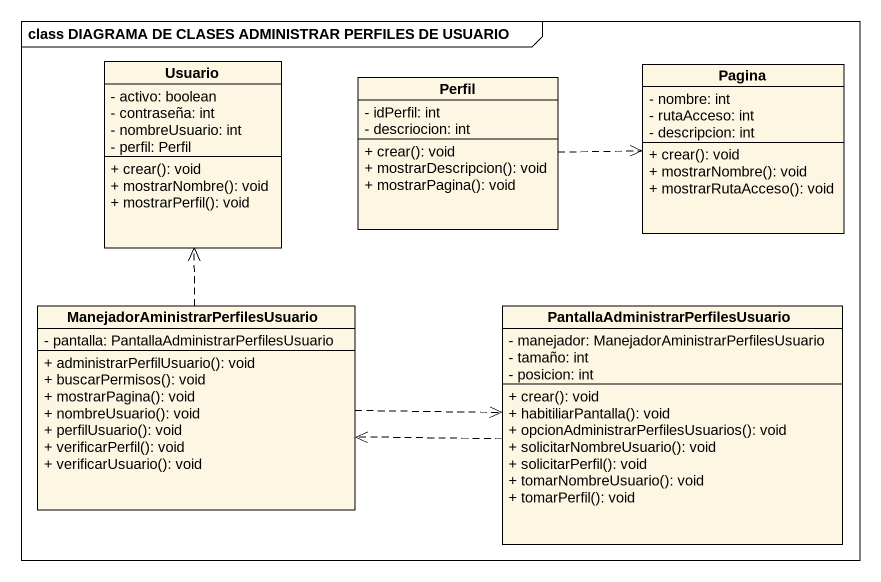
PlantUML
@startuml
mainframe class DIAGRAMA DE CLASES ADMINISTRAR PERFILES DE USUARIO
hide circle
hide empty members
skinparam classAttributeIconSize 0
class Usuario {
  - activo: boolean
  - contraseña: int
  - nombreUsuario: int
  - perfil: Perfil
  + crear(): void
  + mostrarNombre(): void
  + mostrarPerfil(): void
}
class Perfil {
  - idPerfil: int
  - descriocion: int
  + crear(): void
  + mostrarDescripcion(): void
  + mostrarPagina(): void
}
class Pagina {
  - nombre: int
  - rutaAcceso: int
  - descripcion: int
  + crear(): void
  + mostrarNombre(): void
  + mostrarRutaAcceso(): void
}
class "ManejadorAministrarPerfilesUsuario" as ManejadorAministrarPerfilesU {
  - pantalla: PantallaAdministrarPerfilesUsuario
  + administrarPerfilUsuario(): void
  + buscarPermisos(): void
  + mostrarPagina(): void
  + nombreUsuario(): void
  + perfilUsuario(): void
  + verificarPerfil(): void
  + verificarUsuario(): void
}
class "PantallaAdministrarPerfilesUsuario" as PantallaAdministrarPerfilesU {
  - manejador: ManejadorAministrarPerfilesUsuario
  - tamaño: int
  - posicion: int
  + crear(): void
  + habitiliarPantalla(): void
  + opcionAdministrarPerfilesUsuarios(): void
  + solicitarNombreUsuario(): void
  + solicitarPerfil(): void
  + tomarNombreUsuario(): void
  + tomarPerfil(): void
}
Perfil .right.> Pagina
ManejadorAministrarPerfilesU .up.> Usuario
ManejadorAministrarPerfilesU .right.> PantallaAdministrarPerfilesU
PantallaAdministrarPerfilesU .left.> ManejadorAministrarPerfilesU
@enduml
